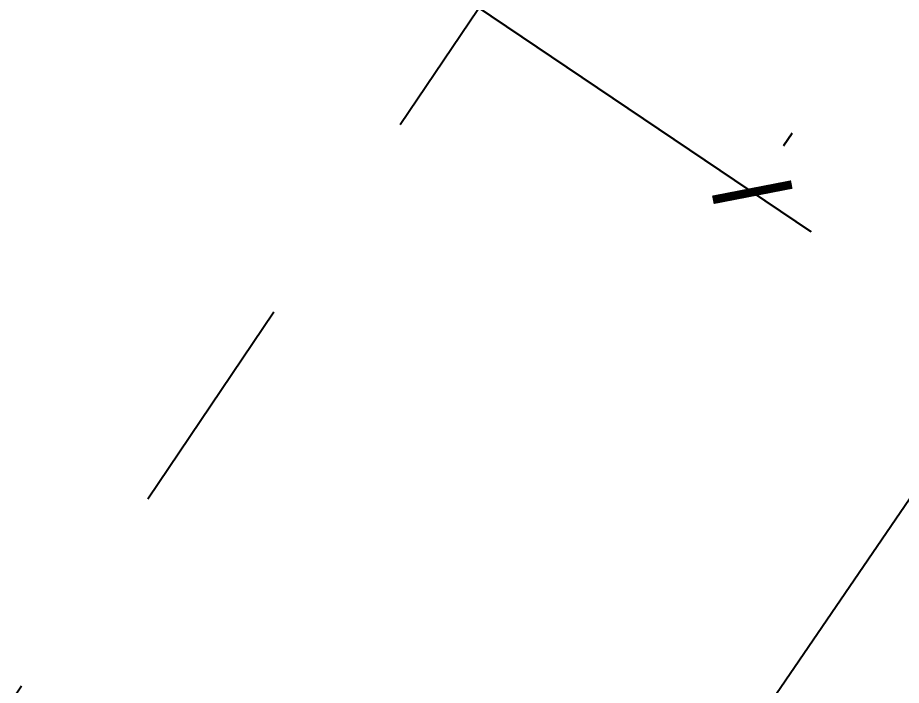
# Model space of a CAD drawing. Header units: millimetres. Extents: x -243740 to 150609, y -473655 to -165121.
# Drawn here: x 60706 to 61949, y -244956 to -244017 of the extents above; entities that cross this region are included whole.
import ezdxf

# ---------------------------------------------------------------- set-up
doc = ezdxf.new("R2010")
doc.units = ezdxf.units.MM
doc.linetypes.add('Линия сетки', pattern=[22.225, 12.7, -3.175, 3.175, -3.175])
doc.layers.add('A-ANNO-DIMS', color=7, linetype='Continuous', lineweight=9)
doc.layers.add('DALLI', color=6, linetype='TRAY', lineweight=30)
doc.layers.add('Вставка', color=252, linetype='Continuous')
doc.layers.add('с_у МГН_ПУИ игнор_в_з', color=252, linetype='Continuous')
doc.styles.add('ELine', font='txt.shx')
doc.styles.add('GOST 2.304', font='')
doc.styles.get('GOST 2.304').set_extended_font_data('GOST Common')
doc.linetypes.add('TRAY', pattern='A,12.119257,["_",ELine,S=4.5,R=90,X=0,Y=-1.555839],0.750382,["_",ELine,S=4.5,R=0,X=0,Y=-0.805849],1.314849,["_",ELine,S=4.5,R=0,X=0,Y=-0.805849],2.250029,["_",ELine,S=4.5,R=90,X=0,Y=-1.555839],13.565483', length=30)
doc.linetypes.add('Truba', pattern='A,3e-05,[4,MSH_7,S=1,R=0,X=0,Y=0],-3.022072', length=3.022102)
doc.dimstyles.new('М-100', dxfattribs={"dimtxt": 200, "dimasz": 80, "dimexe": 100, "dimexo": 200, "dimgap": 50, "dimtad": 1, "dimdec": 0, "dimzin": 0, "dimdsep": 46, "dimtxsty": 'GOST 2.304', "dimblk": 'ARCHTICK', "dimcen": 90, "dimdle": 100, "dimadec": 0, "dimazin": 0, "dimtfac": 1, "dimtdec": 0, "dimtmove": 1, "dimatfit": 0, "dimfxl": 1, "dimtolj": 1, "dimtzin": 0, "dimarcsym": 0})

# ---------------------------------------------------------------- blocks, each defined once
blk = doc.blocks.new('_ArchTick')
at = {"color": 0, "linetype": 'ByBlock', "const_width": 0.15}
blk.add_lwpolyline([(-0.5, -0.5), (0.5, 0.5)], dxfattribs=at)
blk = doc.blocks.new('*D220')
at = {"layer": 'Defpoints', "color": 0, "lineweight": 80, "transparency": 16777216}
for p in [(58040.7, -244107.9), (60013.1, -245292.2), (59945.4, -245392.6)]:
    blk.add_point(p, dxfattribs=at)
at = {"layer": 'с_у МГН_ПУИ игнор_в_з', "color": 0, "lineweight": -2, "transparency": 16777216}
for p, q in [((58152.5, -243942.1), (58164.3, -243924.6)), ((58025.5, -243951.6), (60096, -245348.1)), ((60057.2, -245226.8), (60069, -245209.3))]:
    blk.add_line(p, q, dxfattribs=at)
at = {"layer": 'с_у МГН_ПУИ игнор_в_з', "color": 0, "lineweight": -2, "transparency": 16777216, "xscale": 80, "yscale": 80, "zscale": 80}
for p, rotation in [((58108.4, -244007.5), 146.0000008166311), ((60013.1, -245292.2), 326.0000008166311)]:
    blk.add_blockref('_ArchTick', p, dxfattribs=dict(at, rotation=rotation))
at = {"layer": 'с_у МГН_ПУИ игнор_в_з', "color": 0, "transparency": 16777216, "insert": (59144.6, -244525.5), "char_height": 200, "attachment_point": 5, "rotation": 326, "style": 'GOST 2.304'}
blk.add_mtext('\\A1;2300', dxfattribs=at)
blk = doc.blocks.new('A$C0249faeb')
at = {"layer": 'DALLI', "color": 0, "linetype": 'Линия сетки', "lineweight": -3, "ltscale": 100}
blk.add_lwpolyline([(-41894.6, 22211.3), (-58492.2, -2395.7), (-88015.3, 17517.9), (-71417.7, 42124.8)], close=True, dxfattribs=at)
blk = doc.blocks.new('A$C010e0e93')
at = {"layer": 'с_у МГН_ПУИ игнор_в_з'}
dim = blk.add_aligned_dim(p1=(294407.3, 154359.1), p2=(296312, 153074.4), distance=121.1, text='2300', dimstyle='М-100', dxfattribs=at)
dim.commit()
dim.dimension.update_dxf_attribs({"geometry": '*D220', "text_midpoint": (295511.2, 153941.5), "insert": (236366.6, 398467)})

msp = doc.modelspace()

# ---------------------------------------------------------------- block references
at = {"layer": 'Вставка', "linetype": 'Truba', "lineweight": 30, "ltscale": 100}
msp.add_blockref('A$C010e0e93', (-234640, -397437.2), dxfattribs=at)

# ---------------------------------------------------------------- next in the draw order: linework, layer by layer
at = {"layer": 'Defpoints', "color": 3, "ltscale": 100}
msp.add_lwpolyline([(55714.2, -253841.6), (72424.1, -229370.2), (101617.8, -249061.6), (84907.9, -273533)], close=True, dxfattribs=at)

# ---------------------------------------------------------------- next in the draw order: block references
msp.add_blockref('A$C0249faeb', (143045.2, -270897.9), dxfattribs=at)

doc.saveas('drawing.dxf')
